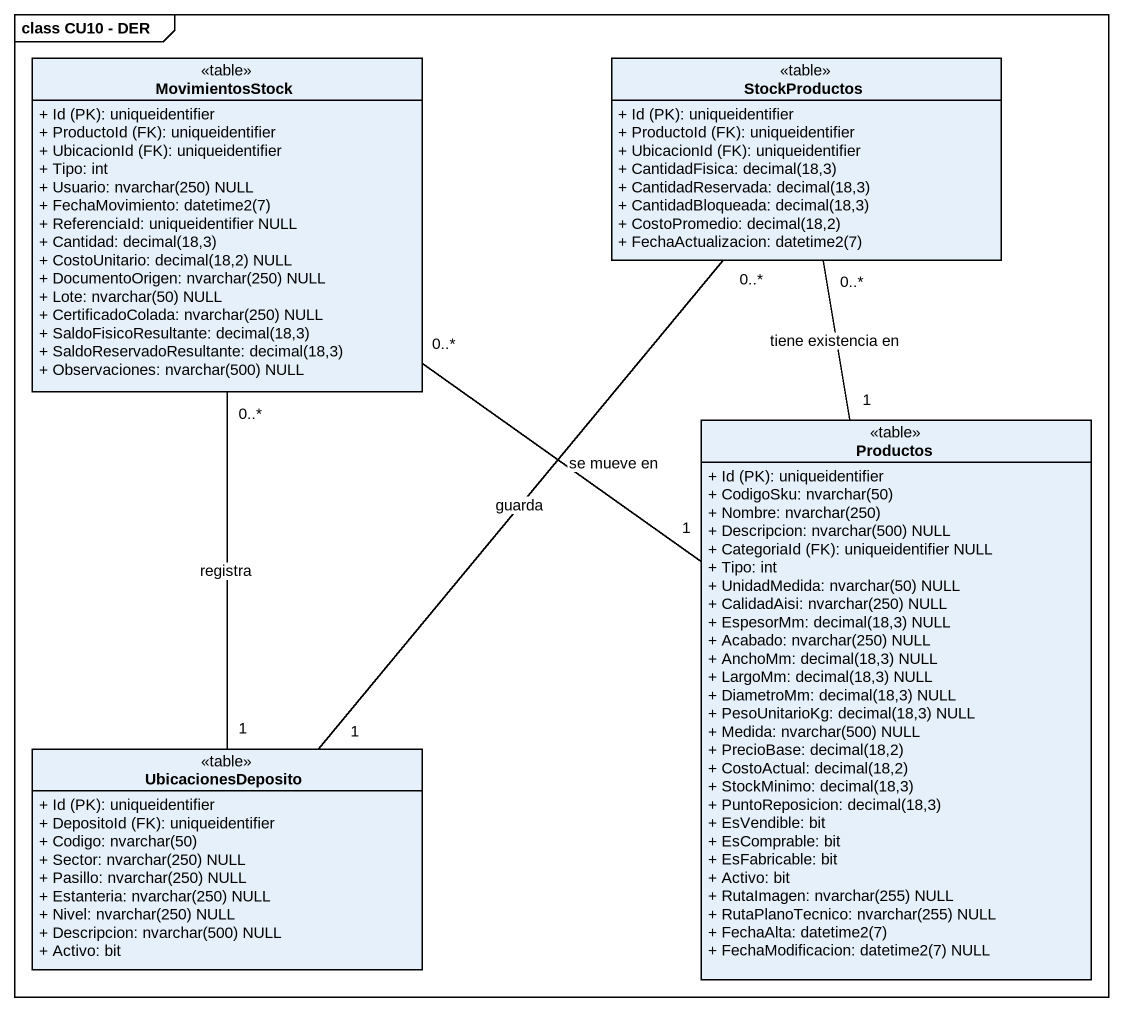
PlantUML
@startuml
mainframe class CU10 - DER
hide circle
hide empty members
skinparam classAttributeIconSize 0
class MovimientosStock <<table>> {
  {field} + Id (PK): uniqueidentifier
  {field} + ProductoId (FK): uniqueidentifier
  {field} + UbicacionId (FK): uniqueidentifier
  + Tipo: int
  {field} + Usuario: nvarchar(250) NULL
  {field} + FechaMovimiento: datetime2(7)
  + ReferenciaId: uniqueidentifier NULL
  {field} + Cantidad: decimal(18,3)
  {field} + CostoUnitario: decimal(18,2) NULL
  {field} + DocumentoOrigen: nvarchar(250) NULL
  {field} + Lote: nvarchar(50) NULL
  {field} + CertificadoColada: nvarchar(250) NULL
  {field} + SaldoFisicoResultante: decimal(18,3)
  {field} + SaldoReservadoResultante: decimal(18,3)
  {field} + Observaciones: nvarchar(500) NULL
}
class StockProductos <<table>> {
  {field} + Id (PK): uniqueidentifier
  {field} + ProductoId (FK): uniqueidentifier
  {field} + UbicacionId (FK): uniqueidentifier
  {field} + CantidadFisica: decimal(18,3)
  {field} + CantidadReservada: decimal(18,3)
  {field} + CantidadBloqueada: decimal(18,3)
  {field} + CostoPromedio: decimal(18,2)
  {field} + FechaActualizacion: datetime2(7)
}
class Productos <<table>> {
  {field} + Id (PK): uniqueidentifier
  {field} + CodigoSku: nvarchar(50)
  {field} + Nombre: nvarchar(250)
  {field} + Descripcion: nvarchar(500) NULL
  {field} + CategoriaId (FK): uniqueidentifier NULL
  + Tipo: int
  {field} + UnidadMedida: nvarchar(50) NULL
  {field} + CalidadAisi: nvarchar(250) NULL
  {field} + EspesorMm: decimal(18,3) NULL
  {field} + Acabado: nvarchar(250) NULL
  {field} + AnchoMm: decimal(18,3) NULL
  {field} + LargoMm: decimal(18,3) NULL
  {field} + DiametroMm: decimal(18,3) NULL
  {field} + PesoUnitarioKg: decimal(18,3) NULL
  {field} + Medida: nvarchar(500) NULL
  {field} + PrecioBase: decimal(18,2)
  {field} + CostoActual: decimal(18,2)
  {field} + StockMinimo: decimal(18,3)
  {field} + PuntoReposicion: decimal(18,3)
  + EsVendible: bit
  + EsComprable: bit
  + EsFabricable: bit
  + Activo: bit
  {field} + RutaImagen: nvarchar(255) NULL
  {field} + RutaPlanoTecnico: nvarchar(255) NULL
  {field} + FechaAlta: datetime2(7)
  {field} + FechaModificacion: datetime2(7) NULL
}
class UbicacionesDeposito <<table>> {
  {field} + Id (PK): uniqueidentifier
  {field} + DepositoId (FK): uniqueidentifier
  {field} + Codigo: nvarchar(50)
  {field} + Sector: nvarchar(250) NULL
  {field} + Pasillo: nvarchar(250) NULL
  {field} + Estanteria: nvarchar(250) NULL
  {field} + Nivel: nvarchar(250) NULL
  {field} + Descripcion: nvarchar(500) NULL
  + Activo: bit
}
MovimientosStock "0..*" -- "1" Productos : se mueve en
MovimientosStock "0..*" -- "1" UbicacionesDeposito : registra
StockProductos "0..*" -- "1" Productos : tiene existencia en
StockProductos "0..*" -- "1" UbicacionesDeposito : guarda
@enduml
